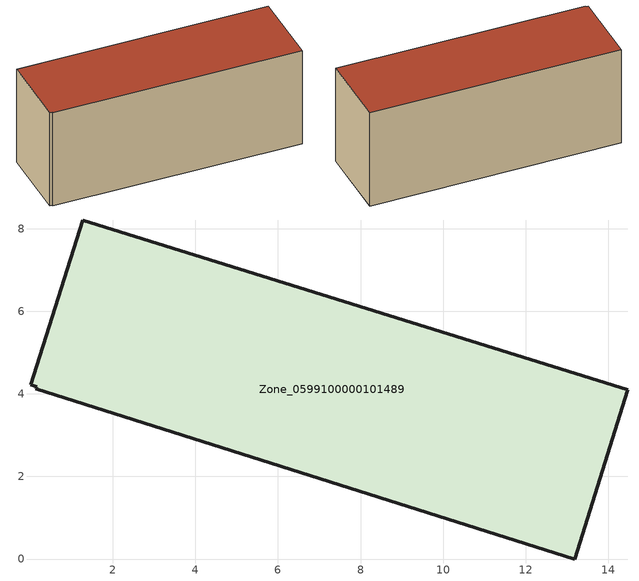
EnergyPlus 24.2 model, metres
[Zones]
Zone_0599100000101489
 floor ground (C_G): 13.19,0 0.14,4.12 0.16,4.17 0.02,4.22 1.27,8.21 14.47,4.1 z0.6
 wall outside (C_F): 13.19,0 14.47,4.1 1.27,8.21 0.02,4.22 0.16,4.17 0.14,4.12 13.19,0 z0.6:6.31
 roof outside (C_R): 0.14,4.12 13.19,0 14.47,4.1 1.27,8.21 0.02,4.22 0.16,4.17 z6.31
[BUILDING]
Pand.0599100000101489: North Axis=0; Terrain=City; Loads Convergence Tolerance Value=0.04; Temperature Convergence Tolerance Value=0.4; Solar Distribution=FullExterior; Maximum Number of Warmup Days=25; Minimum Number of Warmup Days=1
[Site:Location]
Rotterdam.The.Hague.AP_ZH_NLD Design_Conditions: Latitude=51.96; Longitude=4.45; Time Zone=1; Elevation=-4.5
[SITE:GROUNDTEMPERATURE:BUILDINGSURFACE]
18, 18, 18, 18, 18, 18, 18, 18, 18, 18, 18, 18
[MATERIAL] Thermal Absorptance=0.9; Solar Absorptance=0.7; Visible Absorptance=0.7
Name | Roughness | Thickness | Conductivity | Density | Specific Heat
G.TI.1965-1974 | MediumSmooth | 0.15 | 0.882353 | 540 | 1210
F.TI.1965-1974 | Rough | 0.3 | 0.697674 | 1920 | 840
R.TI.1965-1974 | MediumRough | 0.2 | 0.232558 | 1500 | 1000
[CONSTRUCTION]
C_G: G.TI.1965-1974
C_F: F.TI.1965-1974
C_R: R.TI.1965-1974
[ZONE]
Zone_0599100000101489: Type=1; Multiplier=1; Ceiling Height=Autocalculate; Volume=Autocalculate; Floor Area=autocalculate; Part of Total Floor Area=Yes
[ZONEINFILTRATION:DESIGNFLOWRATE]
Infil_Zone_0599100000101489: Zone or ZoneList or Space or SpaceList=Zone_0599100000101489; Schedule=AlwaysOn; Design Flow Rate Calculation Method=Flow/Area; Flow Rate per Floor Area=0.003; Constant Term Coefficient=1; Temperature Term Coefficient=0; Velocity Term Coefficient=0; Velocity Squared Term Coefficient=0
[HVACTEMPLATE:ZONE:IDEALLOADSAIRSYSTEM]
Zone_0599100000101489: Maximum Heating Supply Air Temperature=50; Minimum Cooling Supply Air Temperature=13; Maximum Heating Supply Air Humidity Ratio=0.0156; Minimum Cooling Supply Air Humidity Ratio=0.0077; Heating Limit=NoLimit; Cooling Limit=NoLimit; Dehumidification Control Type=ConstantSensibleHeatRatio; Cooling Sensible Heat Ratio=0.7; Dehumidification Setpoint=60; Humidification Control Type=None; Humidification Setpoint=30; Outdoor Air Method=None; Outdoor Air Flow Rate per Person=0.00944; Outdoor Air Flow Rate per Zone Floor Area=0; Outdoor Air Flow Rate per Zone=0; Demand Controlled Ventilation Type=None; Outdoor Air Economizer Type=NoEconomizer; Heat Recovery Type=None; Sensible Heat Recovery Effectiveness=0.7; Latent Heat Recovery Effectiveness=0.65
[ZONECONTROL:THERMOSTAT]
ThermostatControl_Zone_0599100000101489: Zone or ZoneList=Zone_0599100000101489; Control Type Schedule=DualSetpointControlType; Control 1=Thermostat_Zone_0599100000101489; Temperature Difference Between Cutout And Setpoint=0
[THERMOSTATSETPOINT:DUALSETPOINT]
Thermostat_Zone_0599100000101489: Heating Setpoint Temperature Schedule=HeatingSetpoint_Zone_0599100000101489; Cooling Setpoint Temperature Schedule=CoolingSetpoint_Zone_0599100000101489
[SCHEDULE:COMPACT]
HeatingSetpoint_Zone_0599100000101489: Through: 12/31, For: AllDays, Until: 24:00, 21
CoolingSetpoint_Zone_0599100000101489: Through: 12/31, For: AllDays, Until: 24:00, 24
DualSetpointControlType: Through: 12/31, For: AllDays, Until: 24:00, 4
AlwaysOn: Through: 12/31, For: AllDays, Until: 24:00, 1
